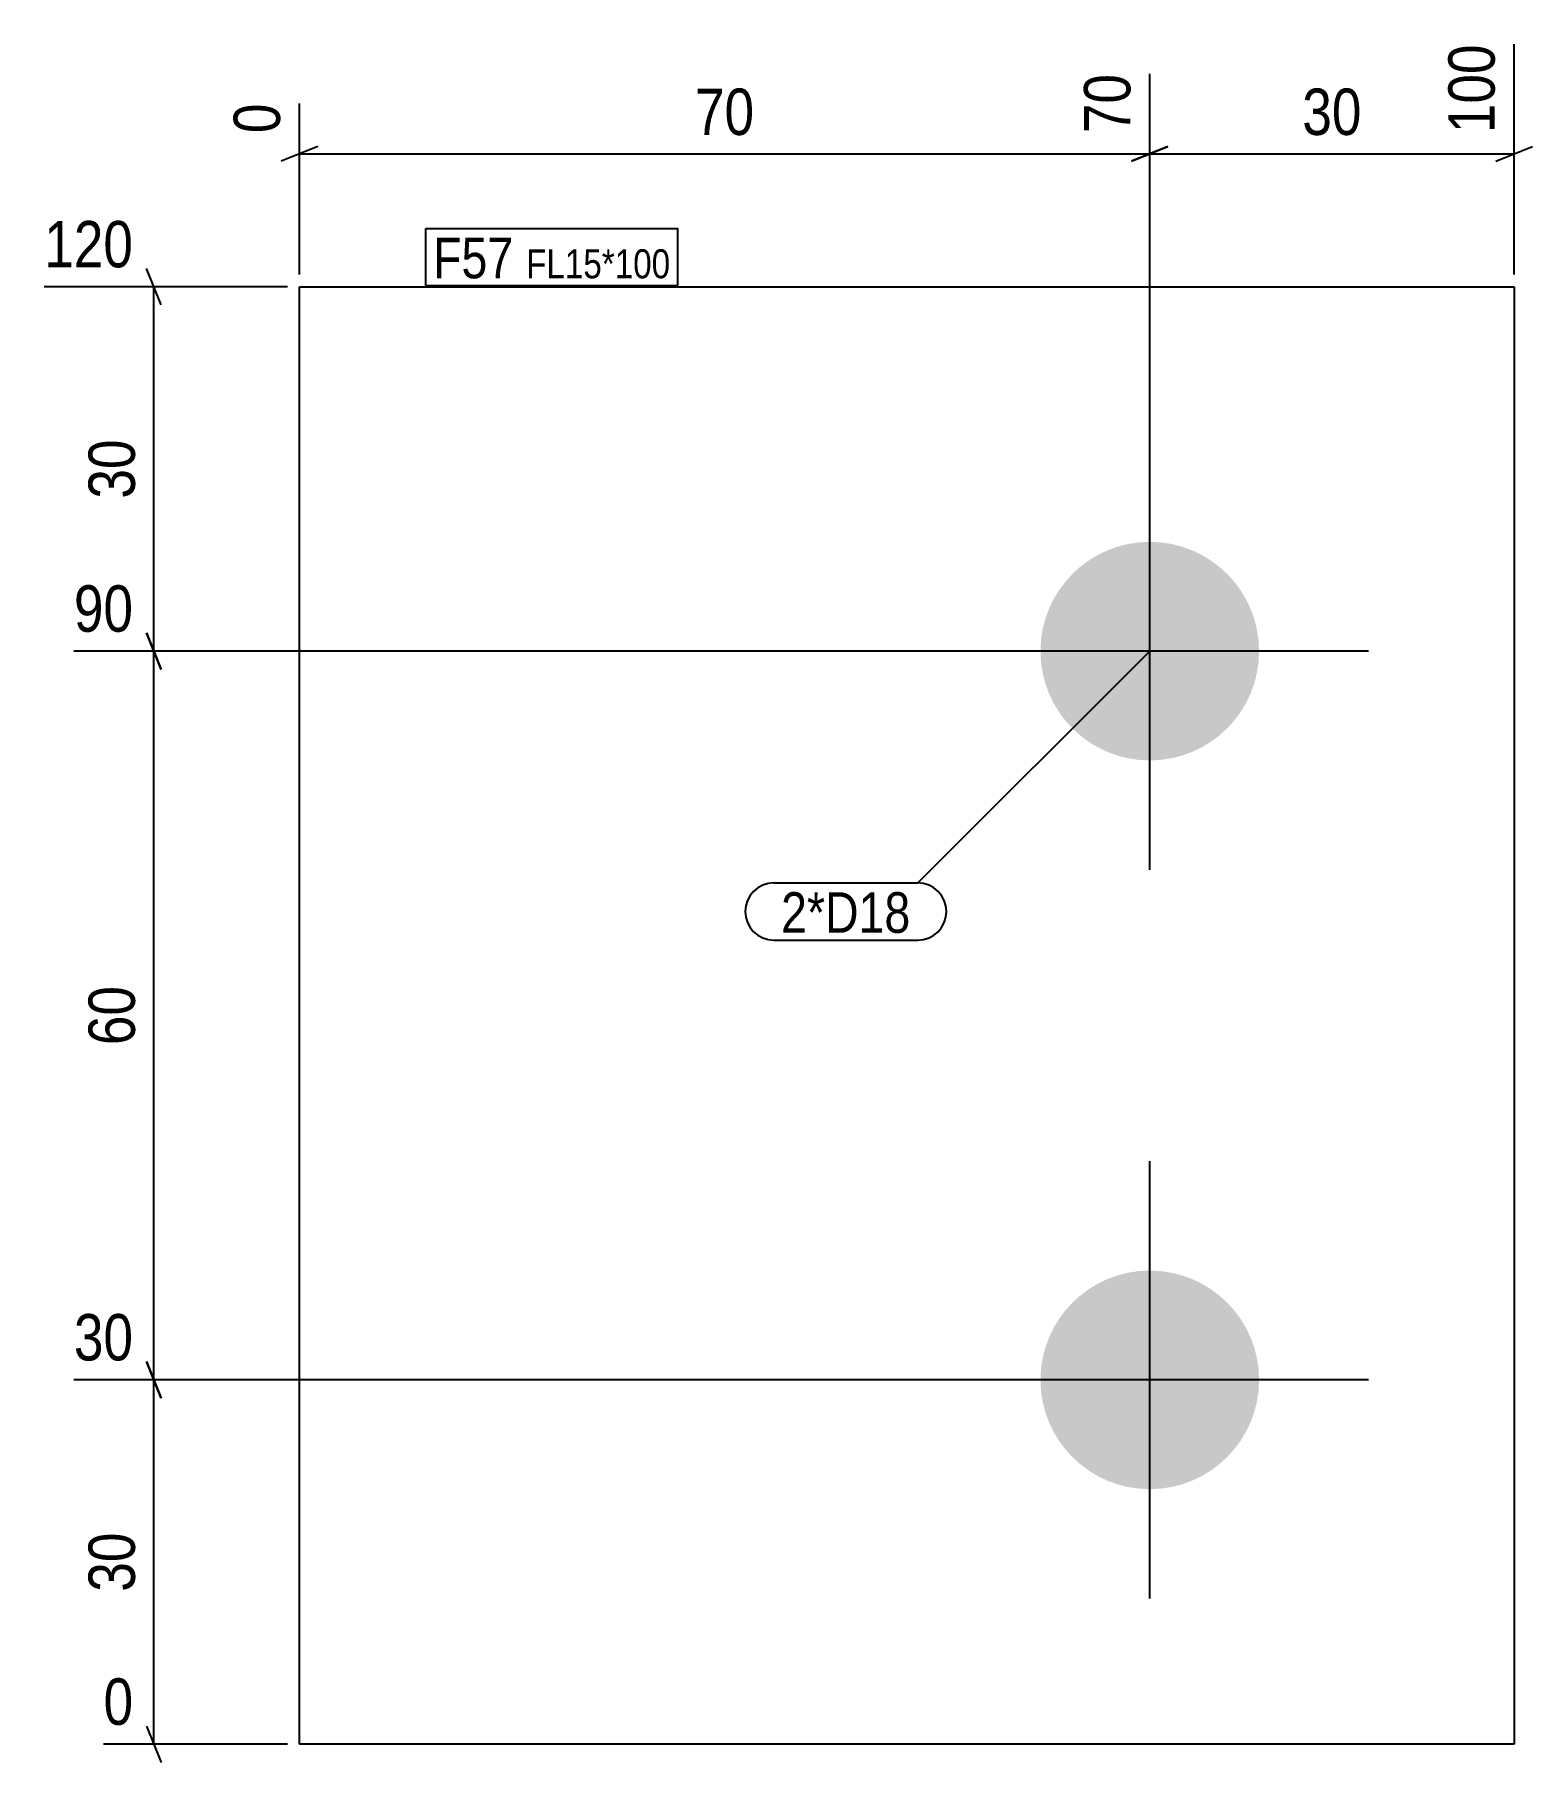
# Model space of a CAD drawing. Header units: millimetres. Extents: x 2 to 126, y 3 to 145.
import ezdxf

# ---------------------------------------------------------------- set-up
doc = ezdxf.new("R2010")
doc.units = ezdxf.units.MM
for name, color, linetype in [('MÅLSÆTNING', 7, 'Continuous'), ('STÅL', 7, 'Continuous'), ('TEKST', 7, 'Continuous')]:
    doc.layers.add(name, color=color, linetype=linetype)
doc.styles.add('Arial Narrow', font='ARIALN.TTF', dxfattribs={"height": 0.2})

msp = doc.modelspace()

# ---------------------------------------------------------------- hatches: boundary and pattern name
at = {"layer": 'STÅL', "linetype": 'Continuous'}
for points in [[(94.01, 85.5, -1), (94.01, 103.5, -1)], [(94.01, 25.5, -1), (94.01, 43.5, -1)]]:
    msp.add_hatch(color=3, dxfattribs=at).paths.add_polyline_path(points)

# ---------------------------------------------------------------- linework, layer by layer
at = {"layer": 'MÅLSÆTNING', "color": 7, "linetype": 'Continuous'}
for p, q in [((124.01, 125.5), (124.01, 144.47)), ((94.01, 95.5), (94.01, 142.03)), ((94.01, 95.5), (94.01, 142.03)), ((24.01, 125.5), (24.01, 139.59)), ((25.51, 136.05), (22.51, 134.85)), ((24.01, 135.45), (94.01, 135.45)), ((95.51, 136.05), (92.51, 134.85)), ((92.51, 134.85), (95.51, 136.05)), ((94.01, 135.45), (124.01, 135.45)), ((122.51, 134.85), (125.51, 136.05)), ((12.61, 123), (11.41, 126)), ((23.01, 124.5), (3, 124.5)), ((12.01, 94.5), (12.01, 124.5)), ((11.41, 96), (12.61, 93)), ((12.61, 93), (11.41, 96)), ((93.01, 94.5), (5.44, 94.5)), ((93.01, 94.5), (5.44, 94.5)), ((12.01, 34.5), (12.01, 94.5)), ((12.61, 33), (11.41, 36)), ((93.01, 34.5), (5.44, 34.5)), ((93.01, 34.5), (5.44, 34.5)), ((12.01, 4.5), (12.01, 34.5)), ((11.41, 6), (12.61, 3)), ((23.01, 4.5), (7.88, 4.5))]:
    msp.add_line(p, q, dxfattribs=at)
at = {"layer": 'STÅL', "color": 2, "linetype": 'Continuous'}
for p, q in [((24.01, 4.5), (24.01, 124.5)), ((24.01, 124.5), (124.01, 124.5)), ((124.01, 124.5), (124.01, 4.5)), ((124.01, 4.5), (24.01, 4.5))]:
    msp.add_line(p, q, dxfattribs=at)
at = {"layer": 'STÅL', "color": 3, "linetype": 'Continuous'}
for p, q in [((94.01, 76.5), (94.01, 112.5)), ((112.01, 94.5), (76.01, 94.5)), ((94.01, 16.5), (94.01, 52.5)), ((112.01, 34.5), (76.01, 34.5))]:
    msp.add_line(p, q, dxfattribs=at)

# ---------------------------------------------------------------- wipeouts: each hides what was drawn before it
at = {"color": 0}
for points, layer in [([(62.25, 136.2), (62.25, 141.8), (55.77, 141.8), (55.77, 136.2)], 'MÅLSÆTNING'), ([(112.25, 136.2), (112.25, 141.8), (105.77, 141.8), (105.77, 136.2)], 'MÅLSÆTNING'), ([(11.26, 112.74), (5.66, 112.74), (5.66, 106.26), (11.26, 106.26)], 'MÅLSÆTNING'), ([(11.26, 67.74), (5.66, 67.74), (5.66, 61.26), (11.26, 61.26)], 'MÅLSÆTNING'), ([(11.26, 22.74), (5.66, 22.74), (5.66, 16.26), (11.26, 16.26)], 'MÅLSÆTNING'), ([(74.32, 71.31), (74.32, 74.81), (63.66, 74.81), (63.66, 71.31)], 'TEKST')]:
    msp.add_wipeout(points, dxfattribs=at).dxf.layer = layer

# ---------------------------------------------------------------- next in the draw order: texts
at = {"layer": 'MÅLSÆTNING', "color": 3, "style": 'Arial Narrow'}
for s, p in [('70', (56.57, 137)), ('30', (106.57, 137))]:
    msp.add_text(s, height=3.818, dxfattribs=at).set_placement(p)
for s, p in [('30', (10.46, 107.06)), ('60', (10.46, 62.06)), ('30', (10.46, 17.06))]:
    msp.add_text(s, height=3.818, rotation=90.0002, dxfattribs=at).set_placement(p)

# ---------------------------------------------------------------- next in the draw order: wipeouts: each hides what was drawn before it
at = {"color": 0, "linetype": 'Continuous'}
for points in [[(123.21, 145.27), (117.61, 145.27), (117.61, 136.35), (123.21, 136.35)], [(93.21, 142.83), (87.61, 142.83), (87.61, 136.35), (93.21, 136.35)], [(23.21, 140.39), (17.61, 140.39), (17.61, 136.35), (23.21, 136.35)], [(11.11, 125.3), (11.11, 130.9), (2.2, 130.9), (2.2, 125.3)], [(11.11, 95.3), (11.11, 100.9), (4.64, 100.9), (4.64, 95.3)], [(11.11, 35.3), (11.11, 40.9), (4.64, 40.9), (4.64, 35.3)], [(11.11, 5.3), (11.11, 10.9), (7.07, 10.9), (7.07, 5.3)]]:
    msp.add_wipeout(points, dxfattribs=at).dxf.layer = 'MÅLSÆTNING'
at = {"color": 0}
for points in [[(41.62, 125.2), (41.62, 128.7), (35.01, 128.7), (35.01, 125.2)], [(54.55, 125.2), (54.55, 127.7), (42.67, 127.7), (42.67, 125.2)], [(74.32, 71.31), (74.32, 74.81), (63.66, 74.81), (63.66, 71.31)]]:
    msp.add_wipeout(points, dxfattribs=at).dxf.layer = 'TEKST'

# ---------------------------------------------------------------- next in the draw order: linework, layer by layer
at = {"layer": 'MÅLSÆTNING', "color": 7, "linetype": 'Continuous'}
msp.add_line((11.41, 36), (12.61, 33), dxfattribs=at)
at = {"layer": 'TEKST', "color": 7, "linetype": 'Continuous'}
for p, q in [((94.01, 94.5), (74.92, 75.41)), ((63.06, 75.41), (74.92, 75.41)), ((63.06, 70.71), (74.92, 70.71))]:
    msp.add_line(p, q, dxfattribs=at)
for centre, start, end in [((63.06, 73.06), 90, 270), ((74.92, 73.06), 270, 90)]:
    msp.add_arc(centre, 2.35, start, end, dxfattribs=at)

# ---------------------------------------------------------------- next in the draw order: texts
at = {"layer": 'MÅLSÆTNING', "color": 3, "linetype": 'Continuous', "style": 'Arial Narrow'}
for s, height, p in [('100', 3.818, (122.41, 137.15)), ('70', 3.818, (92.41, 137.15)), ('0', 3.82, (22.41, 137.15))]:
    msp.add_text(s, height=height, rotation=90.0002, dxfattribs=at).set_placement(p)
for s, height, p in [('120', 3.818, (3, 126.1)), ('90', 3.818, (5.44, 96.1)), ('30', 3.818, (5.44, 36.1)), ('0', 3.82, (7.88, 6.1))]:
    msp.add_text(s, height=height, dxfattribs=at).set_placement(p)
at = {"layer": 'TEKST', "color": 3, "style": 'Arial Narrow'}
msp.add_text('2*D18', height=3.34, dxfattribs=at).set_placement((63.66, 71.31))

# ---------------------------------------------------------------- next in the draw order: wipeouts: each hides what was drawn before it
at = {"color": 0}
for points in [[(41.62, 125.2), (41.62, 128.7), (35.01, 128.7), (35.01, 125.2)], [(54.55, 125.2), (54.55, 127.7), (42.67, 127.7), (42.67, 125.2)]]:
    msp.add_wipeout(points, dxfattribs=at).dxf.layer = 'TEKST'

# ---------------------------------------------------------------- next in the draw order: linework, layer by layer
at = {"layer": 'TEKST', "color": 7, "linetype": 'Continuous'}
for p, q in [((34.41, 129.3), (55.15, 129.3)), ((34.41, 124.6), (34.41, 129.3)), ((55.15, 124.6), (55.15, 129.3)), ((34.41, 124.6), (55.15, 124.6))]:
    msp.add_line(p, q, dxfattribs=at)

# ---------------------------------------------------------------- next in the draw order: texts
at = {"layer": 'TEKST', "color": 3, "style": 'Arial Narrow'}
for s, height, p in [('F57', 3.34, (35.01, 125.2)), ('FL15*100', 2.386, (42.67, 125.2))]:
    msp.add_text(s, height=height, dxfattribs=at).set_placement(p)

doc.saveas('drawing.dxf')
